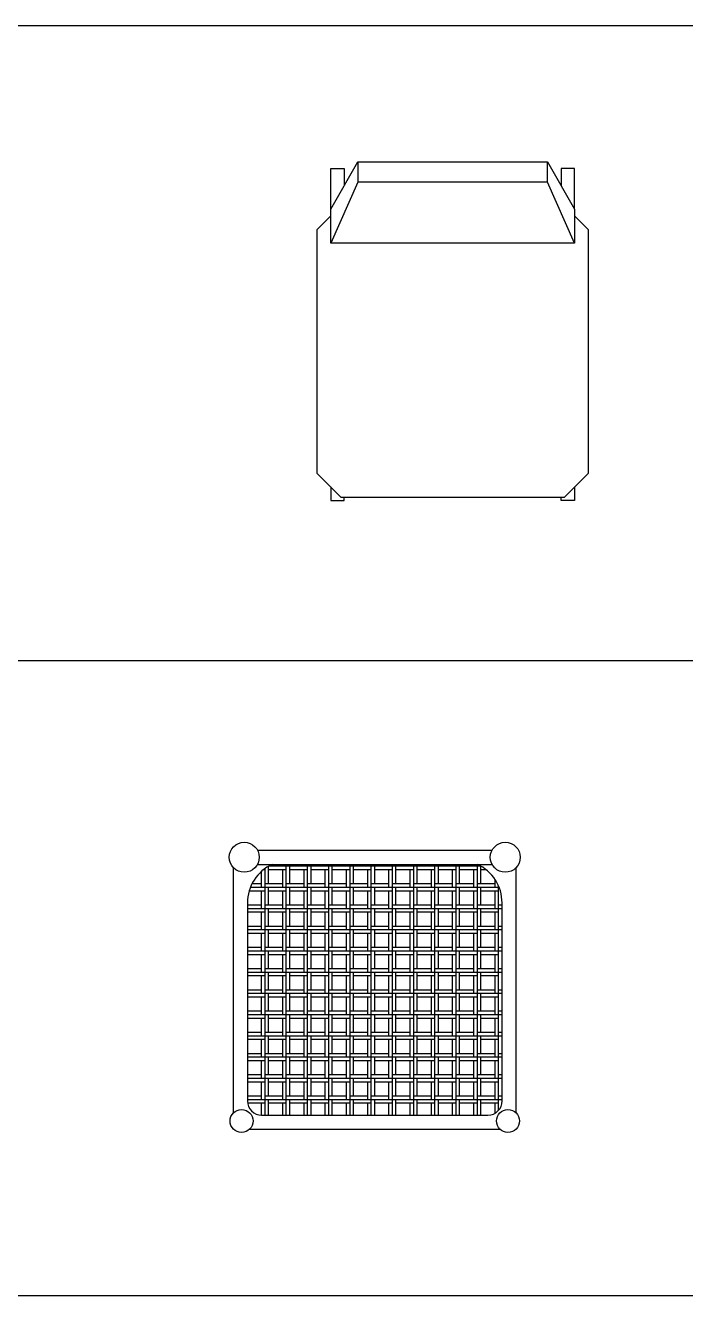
# Model space of a CAD drawing. Header units: millimetres. Extents: x 36213 to 52357, y 13387 to 22894.
# Drawn here: x 43742 to 44862, y 15935 to 18089 of the extents above; entities that cross this region are included whole.
import ezdxf

# ---------------------------------------------------------------- set-up
doc = ezdxf.new("R2010")
doc.units = ezdxf.units.MM
doc.layers.add('www.cad-blocks.net', color=7, linetype='Continuous')

# ---------------------------------------------------------------- blocks, each defined once
blk = doc.blocks.new('A$C4CFE6AB5')
for points in [[(91.9, 436.6), (114.9, 459.6), (528.6, 459.6), (569.2, 419), (569.2, 40.6), (528.6, 0)], [(137.9, 436.6), (34.5, 390.7), (0, 390.7)], [(80.4, 23), (0, 68.9), (0, 390.7), (80.4, 436.6), (137.9, 436.6), (137.9, 23), (80.4, 23)], [(80.4, 436.6), (11.5, 436.6), (11.5, 413.7), (40.2, 413.7)], [(551.5, 436.6), (574.5, 436.6), (574.5, 413.7), (569.2, 413.7)], [(34.5, 390.7), (34.5, 68.9)], [(0, 68.9), (34.5, 68.9), (137.9, 23)], [(80.4, 23), (11.5, 23), (11.5, 46), (40.2, 46)], [(551.5, 23), (574.5, 23), (574.5, 46), (569.2, 46)], [(528.6, 0), (114.9, 0), (91.9, 23)]]:
    blk.add_lwpolyline(points)
blk = doc.blocks.new('*X61')
at = {"color": 0}
for p, q in [((130.47, 117), (130.47, 119.25)), ((130.77, 119.5), (130.97, 119.5)), ((130.97, 84.78), (130.97, 119.65)), ((131.47, 117.5), (131.47, 119.97)), ((131.47, 119.5), (133.97, 119.5)), ((131.52, 120), (161.42, 120)), ((133.47, 120), (133.47, 120.23)), ((133.47, 117), (133.47, 119.5)), ((133.97, 84.78), (133.97, 120.23)), ((134.47, 117.5), (134.47, 120)), ((134.47, 119.5), (136.97, 119.5)), ((136.47, 120), (136.47, 120.23)), ((136.47, 117), (136.47, 119.5)), ((136.97, 84.78), (136.97, 120.23)), ((137.47, 117.5), (137.47, 120)), ((137.47, 119.5), (139.97, 119.5)), ((139.47, 120), (139.47, 120.23)), ((139.47, 117), (139.47, 119.5)), ((139.97, 84.78), (139.97, 120.23)), ((140.47, 117.5), (140.47, 120)), ((140.47, 119.5), (142.97, 119.5)), ((142.47, 120), (142.47, 120.23)), ((142.47, 117), (142.47, 119.5)), ((142.97, 84.78), (142.97, 120.23)), ((143.47, 117.5), (143.47, 120)), ((143.47, 119.5), (145.97, 119.5)), ((145.47, 120), (145.47, 120.23)), ((145.47, 117), (145.47, 119.5)), ((145.97, 84.78), (145.97, 120.23)), ((146.47, 117.5), (146.47, 120)), ((146.47, 119.5), (148.97, 119.5)), ((148.47, 120), (148.47, 120.23)), ((148.47, 117), (148.47, 119.5)), ((148.97, 84.78), (148.97, 120.23)), ((149.47, 117.5), (149.47, 120)), ((149.47, 119.5), (151.97, 119.5)), ((151.47, 120), (151.47, 120.23)), ((151.47, 117), (151.47, 119.5)), ((151.97, 84.78), (151.97, 120.23)), ((152.47, 117.5), (152.47, 120)), ((152.47, 119.5), (154.97, 119.5)), ((154.47, 120), (154.47, 120.23)), ((154.47, 117), (154.47, 119.5)), ((154.97, 84.78), (154.97, 120.23)), ((155.47, 117.5), (155.47, 120)), ((155.47, 119.5), (157.97, 119.5)), ((157.47, 120), (157.47, 120.23)), ((157.47, 117), (157.47, 119.5)), ((157.97, 84.78), (157.97, 120.23)), ((158.47, 117.5), (158.47, 120)), ((158.47, 119.5), (160.97, 119.5)), ((160.47, 120), (160.47, 120.23)), ((160.47, 117), (160.47, 119.5)), ((160.97, 84.78), (160.97, 120.23)), ((161.47, 117.5), (161.47, 119.97)), ((161.47, 119.5), (162.17, 119.5)), ((128.9, 117), (164.04, 117)), ((129.12, 117.5), (130.47, 117.5)), ((130.97, 117.5), (133.47, 117.5)), ((131.47, 114.5), (131.47, 117)), ((133.97, 117.5), (136.47, 117.5)), ((134.47, 114.5), (134.47, 117)), ((136.97, 117.5), (139.47, 117.5)), ((137.47, 114.5), (137.47, 117)), ((139.97, 117.5), (142.47, 117.5)), ((140.47, 114.5), (140.47, 117)), ((142.97, 117.5), (145.47, 117.5)), ((143.47, 114.5), (143.47, 117)), ((145.97, 117.5), (148.47, 117.5)), ((146.47, 114.5), (146.47, 117)), ((148.97, 117.5), (151.47, 117.5)), ((149.47, 114.5), (149.47, 117)), ((151.97, 117.5), (154.47, 117.5)), ((152.47, 114.5), (152.47, 117)), ((154.97, 117.5), (157.47, 117.5)), ((155.47, 114.5), (155.47, 117)), ((157.97, 117.5), (160.47, 117.5)), ((158.47, 114.5), (158.47, 117)), ((160.97, 117.5), (163.47, 117.5)), ((161.47, 114.5), (161.47, 117)), ((163.47, 117), (163.47, 118.09)), ((163.97, 85.45), (163.97, 117.17)), ((128.72, 116.5), (130.97, 116.5)), ((130.47, 114), (130.47, 116.5)), ((131.47, 116.5), (133.97, 116.5)), ((133.47, 114), (133.47, 116.5)), ((134.47, 116.5), (136.97, 116.5)), ((136.47, 114), (136.47, 116.5)), ((137.47, 116.5), (139.97, 116.5)), ((139.47, 114), (139.47, 116.5)), ((140.47, 116.5), (142.97, 116.5)), ((142.47, 114), (142.47, 116.5)), ((143.47, 116.5), (145.97, 116.5)), ((145.47, 114), (145.47, 116.5)), ((146.47, 116.5), (148.97, 116.5)), ((148.47, 114), (148.47, 116.5)), ((149.47, 116.5), (151.97, 116.5)), ((151.47, 114), (151.47, 116.5)), ((152.47, 116.5), (154.97, 116.5)), ((154.47, 114), (154.47, 116.5)), ((155.47, 116.5), (157.97, 116.5)), ((157.47, 114), (157.47, 116.5)), ((158.47, 116.5), (160.97, 116.5)), ((160.47, 114), (160.47, 116.5)), ((161.47, 116.5), (163.97, 116.5)), ((163.47, 114), (163.47, 116.5)), ((128.47, 114.5), (130.47, 114.5)), ((128.47, 114), (164.47, 114)), ((128.47, 113.5), (130.97, 113.5)), ((130.47, 111), (130.47, 113.5)), ((130.97, 114.5), (133.47, 114.5)), ((131.47, 111.5), (131.47, 114)), ((131.47, 113.5), (133.97, 113.5)), ((133.47, 111), (133.47, 113.5)), ((133.97, 114.5), (136.47, 114.5)), ((134.47, 111.5), (134.47, 114)), ((134.47, 113.5), (136.97, 113.5)), ((136.47, 111), (136.47, 113.5)), ((136.97, 114.5), (139.47, 114.5)), ((137.47, 111.5), (137.47, 114)), ((137.47, 113.5), (139.97, 113.5)), ((139.47, 111), (139.47, 113.5)), ((139.97, 114.5), (142.47, 114.5)), ((140.47, 111.5), (140.47, 114)), ((140.47, 113.5), (142.97, 113.5)), ((142.47, 111), (142.47, 113.5)), ((142.97, 114.5), (145.47, 114.5)), ((143.47, 111.5), (143.47, 114)), ((143.47, 113.5), (145.97, 113.5)), ((145.47, 111), (145.47, 113.5)), ((145.97, 114.5), (148.47, 114.5)), ((146.47, 111.5), (146.47, 114)), ((146.47, 113.5), (148.97, 113.5)), ((148.47, 111), (148.47, 113.5)), ((148.97, 114.5), (151.47, 114.5)), ((149.47, 111.5), (149.47, 114)), ((149.47, 113.5), (151.97, 113.5)), ((151.47, 111), (151.47, 113.5)), ((151.97, 114.5), (154.47, 114.5)), ((152.47, 111.5), (152.47, 114)), ((152.47, 113.5), (154.97, 113.5)), ((154.47, 111), (154.47, 113.5)), ((154.97, 114.5), (157.47, 114.5)), ((155.47, 111.5), (155.47, 114)), ((155.47, 113.5), (157.97, 113.5)), ((157.47, 111), (157.47, 113.5)), ((157.97, 114.5), (160.47, 114.5)), ((158.47, 111.5), (158.47, 114)), ((158.47, 113.5), (160.97, 113.5)), ((160.47, 111), (160.47, 113.5)), ((160.97, 114.5), (163.47, 114.5)), ((161.47, 111.5), (161.47, 114)), ((161.47, 113.5), (163.97, 113.5)), ((163.47, 111), (163.47, 113.5)), ((163.97, 114.5), (164.47, 114.5)), ((128.47, 111.5), (130.47, 111.5)), ((130.97, 111.5), (133.47, 111.5)), ((133.97, 111.5), (136.47, 111.5)), ((136.97, 111.5), (139.47, 111.5)), ((139.97, 111.5), (142.47, 111.5)), ((142.97, 111.5), (145.47, 111.5)), ((145.97, 111.5), (148.47, 111.5)), ((148.97, 111.5), (151.47, 111.5)), ((151.97, 111.5), (154.47, 111.5)), ((154.97, 111.5), (157.47, 111.5)), ((157.97, 111.5), (160.47, 111.5)), ((160.97, 111.5), (163.47, 111.5)), ((163.97, 111.5), (164.47, 111.5)), ((128.47, 111), (164.47, 111)), ((128.47, 110.5), (130.97, 110.5)), ((130.47, 108), (130.47, 110.5)), ((131.47, 108.5), (131.47, 111)), ((131.47, 110.5), (133.97, 110.5)), ((133.47, 108), (133.47, 110.5)), ((134.47, 108.5), (134.47, 111)), ((134.47, 110.5), (136.97, 110.5)), ((136.47, 108), (136.47, 110.5)), ((137.47, 108.5), (137.47, 111)), ((137.47, 110.5), (139.97, 110.5)), ((139.47, 108), (139.47, 110.5)), ((140.47, 108.5), (140.47, 111)), ((140.47, 110.5), (142.97, 110.5)), ((142.47, 108), (142.47, 110.5)), ((143.47, 108.5), (143.47, 111)), ((143.47, 110.5), (145.97, 110.5)), ((145.47, 108), (145.47, 110.5)), ((146.47, 108.5), (146.47, 111)), ((146.47, 110.5), (148.97, 110.5)), ((148.47, 108), (148.47, 110.5)), ((149.47, 108.5), (149.47, 111)), ((149.47, 110.5), (151.97, 110.5)), ((151.47, 108), (151.47, 110.5)), ((152.47, 108.5), (152.47, 111)), ((152.47, 110.5), (154.97, 110.5)), ((154.47, 108), (154.47, 110.5)), ((155.47, 108.5), (155.47, 111)), ((155.47, 110.5), (157.97, 110.5)), ((157.47, 108), (157.47, 110.5)), ((158.47, 108.5), (158.47, 111)), ((158.47, 110.5), (160.97, 110.5)), ((160.47, 108), (160.47, 110.5)), ((161.47, 108.5), (161.47, 111)), ((161.47, 110.5), (163.97, 110.5)), ((163.47, 108), (163.47, 110.5)), ((128.47, 108.5), (130.47, 108.5)), ((128.47, 108), (164.47, 108)), ((130.97, 108.5), (133.47, 108.5)), ((131.47, 105.5), (131.47, 108)), ((133.97, 108.5), (136.47, 108.5)), ((134.47, 105.5), (134.47, 108)), ((136.97, 108.5), (139.47, 108.5)), ((137.47, 105.5), (137.47, 108)), ((139.97, 108.5), (142.47, 108.5)), ((140.47, 105.5), (140.47, 108)), ((142.97, 108.5), (145.47, 108.5)), ((143.47, 105.5), (143.47, 108)), ((145.97, 108.5), (148.47, 108.5)), ((146.47, 105.5), (146.47, 108)), ((148.97, 108.5), (151.47, 108.5)), ((149.47, 105.5), (149.47, 108)), ((151.97, 108.5), (154.47, 108.5)), ((152.47, 105.5), (152.47, 108)), ((154.97, 108.5), (157.47, 108.5)), ((155.47, 105.5), (155.47, 108)), ((157.97, 108.5), (160.47, 108.5)), ((158.47, 105.5), (158.47, 108)), ((160.97, 108.5), (163.47, 108.5)), ((161.47, 105.5), (161.47, 108)), ((163.97, 108.5), (164.47, 108.5)), ((128.47, 107.5), (130.97, 107.5)), ((130.47, 105), (130.47, 107.5)), ((131.47, 107.5), (133.97, 107.5)), ((133.47, 105), (133.47, 107.5)), ((134.47, 107.5), (136.97, 107.5)), ((136.47, 105), (136.47, 107.5)), ((137.47, 107.5), (139.97, 107.5)), ((139.47, 105), (139.47, 107.5)), ((140.47, 107.5), (142.97, 107.5)), ((142.47, 105), (142.47, 107.5)), ((143.47, 107.5), (145.97, 107.5)), ((145.47, 105), (145.47, 107.5)), ((146.47, 107.5), (148.97, 107.5)), ((148.47, 105), (148.47, 107.5)), ((149.47, 107.5), (151.97, 107.5)), ((151.47, 105), (151.47, 107.5)), ((152.47, 107.5), (154.97, 107.5)), ((154.47, 105), (154.47, 107.5)), ((155.47, 107.5), (157.97, 107.5)), ((157.47, 105), (157.47, 107.5)), ((158.47, 107.5), (160.97, 107.5)), ((160.47, 105), (160.47, 107.5)), ((161.47, 107.5), (163.97, 107.5)), ((163.47, 105), (163.47, 107.5)), ((128.47, 105.5), (130.47, 105.5)), ((128.47, 105), (164.47, 105)), ((128.47, 104.5), (130.97, 104.5)), ((130.47, 102), (130.47, 104.5)), ((130.97, 105.5), (133.47, 105.5)), ((131.47, 102.5), (131.47, 105)), ((131.47, 104.5), (133.97, 104.5)), ((133.47, 102), (133.47, 104.5)), ((133.97, 105.5), (136.47, 105.5)), ((134.47, 102.5), (134.47, 105)), ((134.47, 104.5), (136.97, 104.5)), ((136.47, 102), (136.47, 104.5)), ((136.97, 105.5), (139.47, 105.5)), ((137.47, 102.5), (137.47, 105)), ((137.47, 104.5), (139.97, 104.5)), ((139.47, 102), (139.47, 104.5)), ((139.97, 105.5), (142.47, 105.5)), ((140.47, 102.5), (140.47, 105)), ((140.47, 104.5), (142.97, 104.5)), ((142.47, 102), (142.47, 104.5)), ((142.97, 105.5), (145.47, 105.5)), ((143.47, 102.5), (143.47, 105)), ((143.47, 104.5), (145.97, 104.5)), ((145.47, 102), (145.47, 104.5)), ((145.97, 105.5), (148.47, 105.5)), ((146.47, 102.5), (146.47, 105)), ((146.47, 104.5), (148.97, 104.5)), ((148.47, 102), (148.47, 104.5)), ((148.97, 105.5), (151.47, 105.5)), ((149.47, 102.5), (149.47, 105)), ((149.47, 104.5), (151.97, 104.5)), ((151.47, 102), (151.47, 104.5)), ((151.97, 105.5), (154.47, 105.5)), ((152.47, 102.5), (152.47, 105)), ((152.47, 104.5), (154.97, 104.5)), ((154.47, 102), (154.47, 104.5)), ((154.97, 105.5), (157.47, 105.5)), ((155.47, 102.5), (155.47, 105)), ((155.47, 104.5), (157.97, 104.5)), ((157.47, 102), (157.47, 104.5)), ((157.97, 105.5), (160.47, 105.5)), ((158.47, 102.5), (158.47, 105)), ((158.47, 104.5), (160.97, 104.5)), ((160.47, 102), (160.47, 104.5)), ((160.97, 105.5), (163.47, 105.5)), ((161.47, 102.5), (161.47, 105)), ((161.47, 104.5), (163.97, 104.5)), ((163.47, 102), (163.47, 104.5)), ((163.97, 105.5), (164.47, 105.5)), ((128.47, 102.5), (130.47, 102.5)), ((130.97, 102.5), (133.47, 102.5)), ((133.97, 102.5), (136.47, 102.5)), ((136.97, 102.5), (139.47, 102.5)), ((139.97, 102.5), (142.47, 102.5)), ((142.97, 102.5), (145.47, 102.5)), ((145.97, 102.5), (148.47, 102.5)), ((148.97, 102.5), (151.47, 102.5)), ((151.97, 102.5), (154.47, 102.5)), ((154.97, 102.5), (157.47, 102.5)), ((157.97, 102.5), (160.47, 102.5)), ((160.97, 102.5), (163.47, 102.5)), ((163.97, 102.5), (164.47, 102.5)), ((128.47, 102), (164.47, 102)), ((128.47, 101.5), (130.97, 101.5)), ((130.47, 99), (130.47, 101.5)), ((131.47, 99.5), (131.47, 102)), ((131.47, 101.5), (133.97, 101.5)), ((133.47, 99), (133.47, 101.5)), ((134.47, 99.5), (134.47, 102)), ((134.47, 101.5), (136.97, 101.5)), ((136.47, 99), (136.47, 101.5)), ((137.47, 99.5), (137.47, 102)), ((137.47, 101.5), (139.97, 101.5)), ((139.47, 99), (139.47, 101.5)), ((140.47, 99.5), (140.47, 102)), ((140.47, 101.5), (142.97, 101.5)), ((142.47, 99), (142.47, 101.5)), ((143.47, 99.5), (143.47, 102)), ((143.47, 101.5), (145.97, 101.5)), ((145.47, 99), (145.47, 101.5)), ((146.47, 99.5), (146.47, 102)), ((146.47, 101.5), (148.97, 101.5)), ((148.47, 99), (148.47, 101.5)), ((149.47, 99.5), (149.47, 102)), ((149.47, 101.5), (151.97, 101.5)), ((151.47, 99), (151.47, 101.5)), ((152.47, 99.5), (152.47, 102)), ((152.47, 101.5), (154.97, 101.5)), ((154.47, 99), (154.47, 101.5)), ((155.47, 99.5), (155.47, 102)), ((155.47, 101.5), (157.97, 101.5)), ((157.47, 99), (157.47, 101.5)), ((158.47, 99.5), (158.47, 102)), ((158.47, 101.5), (160.97, 101.5)), ((160.47, 99), (160.47, 101.5)), ((161.47, 99.5), (161.47, 102)), ((161.47, 101.5), (163.97, 101.5)), ((163.47, 99), (163.47, 101.5)), ((128.47, 99.5), (130.47, 99.5)), ((128.47, 99), (164.47, 99)), ((130.97, 99.5), (133.47, 99.5)), ((131.47, 96.5), (131.47, 99)), ((133.97, 99.5), (136.47, 99.5)), ((134.47, 96.5), (134.47, 99)), ((136.97, 99.5), (139.47, 99.5)), ((137.47, 96.5), (137.47, 99)), ((139.97, 99.5), (142.47, 99.5)), ((140.47, 96.5), (140.47, 99)), ((142.97, 99.5), (145.47, 99.5)), ((143.47, 96.5), (143.47, 99)), ((145.97, 99.5), (148.47, 99.5)), ((146.47, 96.5), (146.47, 99)), ((148.97, 99.5), (151.47, 99.5)), ((149.47, 96.5), (149.47, 99)), ((151.97, 99.5), (154.47, 99.5)), ((152.47, 96.5), (152.47, 99)), ((154.97, 99.5), (157.47, 99.5)), ((155.47, 96.5), (155.47, 99)), ((157.97, 99.5), (160.47, 99.5)), ((158.47, 96.5), (158.47, 99)), ((160.97, 99.5), (163.47, 99.5)), ((161.47, 96.5), (161.47, 99)), ((163.97, 99.5), (164.47, 99.5)), ((128.47, 98.5), (130.97, 98.5)), ((130.47, 96), (130.47, 98.5)), ((131.47, 98.5), (133.97, 98.5)), ((133.47, 96), (133.47, 98.5)), ((134.47, 98.5), (136.97, 98.5)), ((136.47, 96), (136.47, 98.5)), ((137.47, 98.5), (139.97, 98.5)), ((139.47, 96), (139.47, 98.5)), ((140.47, 98.5), (142.97, 98.5)), ((142.47, 96), (142.47, 98.5)), ((143.47, 98.5), (145.97, 98.5)), ((145.47, 96), (145.47, 98.5)), ((146.47, 98.5), (148.97, 98.5)), ((148.47, 96), (148.47, 98.5)), ((149.47, 98.5), (151.97, 98.5)), ((151.47, 96), (151.47, 98.5)), ((152.47, 98.5), (154.97, 98.5)), ((154.47, 96), (154.47, 98.5)), ((155.47, 98.5), (157.97, 98.5)), ((157.47, 96), (157.47, 98.5)), ((158.47, 98.5), (160.97, 98.5)), ((160.47, 96), (160.47, 98.5)), ((161.47, 98.5), (163.97, 98.5)), ((163.47, 96), (163.47, 98.5)), ((128.47, 96.5), (130.47, 96.5)), ((128.47, 96), (164.47, 96)), ((128.47, 95.5), (130.97, 95.5)), ((130.47, 93), (130.47, 95.5)), ((130.97, 96.5), (133.47, 96.5)), ((131.47, 93.5), (131.47, 96)), ((131.47, 95.5), (133.97, 95.5)), ((133.47, 93), (133.47, 95.5)), ((133.97, 96.5), (136.47, 96.5)), ((134.47, 93.5), (134.47, 96)), ((134.47, 95.5), (136.97, 95.5)), ((136.47, 93), (136.47, 95.5)), ((136.97, 96.5), (139.47, 96.5)), ((137.47, 93.5), (137.47, 96)), ((137.47, 95.5), (139.97, 95.5)), ((139.47, 93), (139.47, 95.5)), ((139.97, 96.5), (142.47, 96.5)), ((140.47, 93.5), (140.47, 96)), ((140.47, 95.5), (142.97, 95.5)), ((142.47, 93), (142.47, 95.5)), ((142.97, 96.5), (145.47, 96.5)), ((143.47, 93.5), (143.47, 96)), ((143.47, 95.5), (145.97, 95.5)), ((145.47, 93), (145.47, 95.5)), ((145.97, 96.5), (148.47, 96.5)), ((146.47, 93.5), (146.47, 96)), ((146.47, 95.5), (148.97, 95.5)), ((148.47, 93), (148.47, 95.5)), ((148.97, 96.5), (151.47, 96.5)), ((149.47, 93.5), (149.47, 96)), ((149.47, 95.5), (151.97, 95.5)), ((151.47, 93), (151.47, 95.5)), ((151.97, 96.5), (154.47, 96.5)), ((152.47, 93.5), (152.47, 96)), ((152.47, 95.5), (154.97, 95.5)), ((154.47, 93), (154.47, 95.5)), ((154.97, 96.5), (157.47, 96.5)), ((155.47, 93.5), (155.47, 96)), ((155.47, 95.5), (157.97, 95.5)), ((157.47, 93), (157.47, 95.5)), ((157.97, 96.5), (160.47, 96.5)), ((158.47, 93.5), (158.47, 96)), ((158.47, 95.5), (160.97, 95.5)), ((160.47, 93), (160.47, 95.5)), ((160.97, 96.5), (163.47, 96.5)), ((161.47, 93.5), (161.47, 96)), ((161.47, 95.5), (163.97, 95.5)), ((163.47, 93), (163.47, 95.5)), ((163.97, 96.5), (164.47, 96.5)), ((128.47, 93.5), (130.47, 93.5)), ((130.97, 93.5), (133.47, 93.5)), ((133.97, 93.5), (136.47, 93.5)), ((136.97, 93.5), (139.47, 93.5)), ((139.97, 93.5), (142.47, 93.5)), ((142.97, 93.5), (145.47, 93.5)), ((145.97, 93.5), (148.47, 93.5)), ((148.97, 93.5), (151.47, 93.5)), ((151.97, 93.5), (154.47, 93.5)), ((154.97, 93.5), (157.47, 93.5)), ((157.97, 93.5), (160.47, 93.5)), ((160.97, 93.5), (163.47, 93.5)), ((163.97, 93.5), (164.47, 93.5)), ((128.47, 93), (164.47, 93)), ((128.47, 92.5), (130.97, 92.5)), ((130.47, 90), (130.47, 92.5)), ((131.47, 90.5), (131.47, 93)), ((131.47, 92.5), (133.97, 92.5)), ((133.47, 90), (133.47, 92.5)), ((134.47, 90.5), (134.47, 93)), ((134.47, 92.5), (136.97, 92.5)), ((136.47, 90), (136.47, 92.5)), ((137.47, 90.5), (137.47, 93)), ((137.47, 92.5), (139.97, 92.5)), ((139.47, 90), (139.47, 92.5)), ((140.47, 90.5), (140.47, 93)), ((140.47, 92.5), (142.97, 92.5)), ((142.47, 90), (142.47, 92.5)), ((143.47, 90.5), (143.47, 93)), ((143.47, 92.5), (145.97, 92.5)), ((145.47, 90), (145.47, 92.5)), ((146.47, 90.5), (146.47, 93)), ((146.47, 92.5), (148.97, 92.5)), ((148.47, 90), (148.47, 92.5)), ((149.47, 90.5), (149.47, 93)), ((149.47, 92.5), (151.97, 92.5)), ((151.47, 90), (151.47, 92.5)), ((152.47, 90.5), (152.47, 93)), ((152.47, 92.5), (154.97, 92.5)), ((154.47, 90), (154.47, 92.5)), ((155.47, 90.5), (155.47, 93)), ((155.47, 92.5), (157.97, 92.5)), ((157.47, 90), (157.47, 92.5)), ((158.47, 90.5), (158.47, 93)), ((158.47, 92.5), (160.97, 92.5)), ((160.47, 90), (160.47, 92.5)), ((161.47, 90.5), (161.47, 93)), ((161.47, 92.5), (163.97, 92.5)), ((163.47, 90), (163.47, 92.5)), ((128.47, 90.5), (130.47, 90.5)), ((128.47, 90), (164.47, 90)), ((130.97, 90.5), (133.47, 90.5)), ((131.47, 87.5), (131.47, 90)), ((133.97, 90.5), (136.47, 90.5)), ((134.47, 87.5), (134.47, 90)), ((136.97, 90.5), (139.47, 90.5)), ((137.47, 87.5), (137.47, 90)), ((139.97, 90.5), (142.47, 90.5)), ((140.47, 87.5), (140.47, 90)), ((142.97, 90.5), (145.47, 90.5)), ((143.47, 87.5), (143.47, 90)), ((145.97, 90.5), (148.47, 90.5)), ((146.47, 87.5), (146.47, 90)), ((148.97, 90.5), (151.47, 90.5)), ((149.47, 87.5), (149.47, 90)), ((151.97, 90.5), (154.47, 90.5)), ((152.47, 87.5), (152.47, 90)), ((154.97, 90.5), (157.47, 90.5)), ((155.47, 87.5), (155.47, 90)), ((157.97, 90.5), (160.47, 90.5)), ((158.47, 87.5), (158.47, 90)), ((160.97, 90.5), (163.47, 90.5)), ((161.47, 87.5), (161.47, 90)), ((163.97, 90.5), (164.47, 90.5)), ((128.47, 89.5), (130.97, 89.5)), ((130.47, 87), (130.47, 89.5)), ((131.47, 89.5), (133.97, 89.5)), ((133.47, 87), (133.47, 89.5)), ((134.47, 89.5), (136.97, 89.5)), ((136.47, 87), (136.47, 89.5)), ((137.47, 89.5), (139.97, 89.5)), ((139.47, 87), (139.47, 89.5)), ((140.47, 89.5), (142.97, 89.5)), ((142.47, 87), (142.47, 89.5)), ((143.47, 89.5), (145.97, 89.5)), ((145.47, 87), (145.47, 89.5)), ((146.47, 89.5), (148.97, 89.5)), ((148.47, 87), (148.47, 89.5)), ((149.47, 89.5), (151.97, 89.5)), ((151.47, 87), (151.47, 89.5)), ((152.47, 89.5), (154.97, 89.5)), ((154.47, 87), (154.47, 89.5)), ((155.47, 89.5), (157.97, 89.5)), ((157.47, 87), (157.47, 89.5)), ((158.47, 89.5), (160.97, 89.5)), ((160.47, 87), (160.47, 89.5)), ((161.47, 89.5), (163.97, 89.5)), ((163.47, 87), (163.47, 89.5)), ((128.47, 87.5), (130.47, 87.5)), ((128.47, 87), (164.47, 87)), ((128.49, 86.5), (130.97, 86.5)), ((130.47, 84.78), (130.47, 86.5)), ((130.97, 87.5), (133.47, 87.5)), ((131.47, 84.78), (131.47, 87)), ((131.47, 86.5), (133.97, 86.5)), ((133.47, 84.78), (133.47, 86.5)), ((133.97, 87.5), (136.47, 87.5)), ((134.47, 84.78), (134.47, 87)), ((134.47, 86.5), (136.97, 86.5)), ((136.47, 84.78), (136.47, 86.5)), ((136.97, 87.5), (139.47, 87.5)), ((137.47, 84.78), (137.47, 87)), ((137.47, 86.5), (139.97, 86.5)), ((139.47, 84.78), (139.47, 86.5)), ((139.97, 87.5), (142.47, 87.5)), ((140.47, 84.78), (140.47, 87)), ((140.47, 86.5), (142.97, 86.5)), ((142.47, 84.78), (142.47, 86.5)), ((142.97, 87.5), (145.47, 87.5)), ((143.47, 84.78), (143.47, 87)), ((143.47, 86.5), (145.97, 86.5)), ((145.47, 84.78), (145.47, 86.5)), ((145.97, 87.5), (148.47, 87.5)), ((146.47, 84.78), (146.47, 87)), ((146.47, 86.5), (148.97, 86.5)), ((148.47, 84.78), (148.47, 86.5)), ((148.97, 87.5), (151.47, 87.5)), ((149.47, 84.78), (149.47, 87)), ((149.47, 86.5), (151.97, 86.5)), ((151.47, 84.78), (151.47, 86.5)), ((151.97, 87.5), (154.47, 87.5)), ((152.47, 84.78), (152.47, 87)), ((152.47, 86.5), (154.97, 86.5)), ((154.47, 84.78), (154.47, 86.5)), ((154.97, 87.5), (157.47, 87.5)), ((155.47, 84.78), (155.47, 87)), ((155.47, 86.5), (157.97, 86.5)), ((157.47, 84.78), (157.47, 86.5)), ((157.97, 87.5), (160.47, 87.5)), ((158.47, 84.78), (158.47, 87)), ((158.47, 86.5), (160.97, 86.5)), ((160.47, 84.78), (160.47, 86.5)), ((160.97, 87.5), (163.47, 87.5)), ((161.47, 84.78), (161.47, 87)), ((161.47, 86.5), (163.97, 86.5)), ((163.47, 85.04), (163.47, 86.5)), ((163.97, 87.5), (164.47, 87.5))]:
    blk.add_line(p, q, dxfattribs=at)
blk = doc.blocks.new('A$C2169015B')
for p, q in [((39.9, 399), (371.5, 399)), ((39.9, 379), (371.5, 379)), ((5.7, 374.5), (5.7, 27.4)), ((405.7, 27.4), (405.7, 374.5)), ((28.6, 4.5), (382.8, 4.5))]:
    blk.add_line(p, q)
blk.add_lwpolyline([(60.6, 379, 0.292753), (25.7, 324.5), (25.7, 44.5, 0.414214), (45.7, 24.5), (365.7, 24.5, 0.414214), (385.7, 44.5), (385.7, 324.5, 0.292753), (350.8, 379)], format="xyb")
for centre, radius in [((21.2, 389), 21.2), ((390.2, 389), 21.2), ((17.4, 16.2), 16.2), ((394, 16.2), 16.2)]:
    blk.add_circle(centre, radius)
at = {"xscale": 10, "yscale": 10, "zscale": 10}
blk.add_blockref('*X61', (-1259, -823.3), dxfattribs=at)
blk = doc.blocks.new('FORMAT')
at = {"layer": 'www.cad-blocks.net', "color": 155, "true_color": 0x546d8e}
for p, q in [((37805.3, 18089.3), (52357.3, 18089.3)), ((37805.3, 17011.9), (52357.3, 17011.9)), ((37805.3, 15934.5), (52357.3, 15934.5))]:
    blk.add_line(p, q, dxfattribs=at)

msp = doc.modelspace()

# ---------------------------------------------------------------- block references
at = {"rotation": 270}
msp.add_blockref('A$C4CFE6AB5', (44237, 17857.9), dxfattribs=at)
at = {"xscale": 1.2, "yscale": 1.2, "zscale": 1.2}
msp.add_blockref('A$C2169015B', (44087.8, 16211.3), dxfattribs=at)
at = {"layer": 'www.cad-blocks.net'}
msp.add_blockref('FORMAT', (0, 0), dxfattribs=at)

doc.saveas('drawing.dxf')
